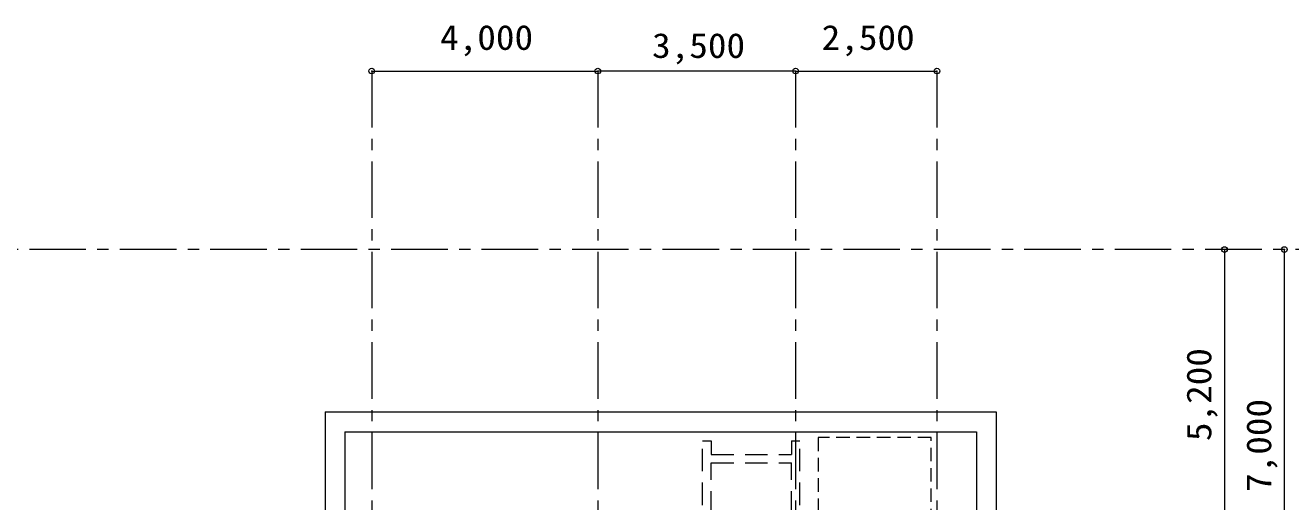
# Model space of a CAD drawing. Units: millimetres at full size, sheet at 1:200. Extents: x -55340 to 55340, y -38040 to 38040.
# Drawn here: x 16899 to 39284, y -9130 to -697 of the extents above; entities that cross this region are included whole.
import ezdxf
from ezdxf.enums import TextEntityAlignment as Align

# ---------------------------------------------------------------- set-up
doc = ezdxf.new("R2010")
doc.units = ezdxf.units.MM
doc.header["$LTSCALE"] = 200
doc.header["$PDMODE"] = 32
doc.header["$PDSIZE"] = 100
for name, pattern in [('CHAIN1', [8, 5, -1, 1, -1]), ('DASHED1', [1.8, 1.2, -0.6]), ('DASHED2', [3, 2, -1])]:
    doc.linetypes.add(name, pattern=pattern)
for name, color, linetype, lineweight in [('0-1_通り芯', 3, 'Continuous', 18), ('0-2_躯体', 3, 'Continuous', 18), ('0-4_仕上', 4, 'Continuous', 9), ('0-9_家具・設備', 4, 'Continuous', 9), ('0-A_寸法', 6, 'Continuous', 9)]:
    doc.layers.add(name, color=color, linetype=linetype, lineweight=lineweight)
doc.styles.add('ＭＳ ゴシック', font='')
doc.styles.get('ＭＳ ゴシック').set_extended_font_data('MS Gothic')

msp = doc.modelspace()

# ---------------------------------------------------------------- linework, layer by layer
at = {"layer": '0-1_通り芯', "color": 4, "linetype": 'CHAIN1', "lineweight": 9}
for p, q in [((23026.4, -1507), (23026.4, -27128.1)), ((27026.4, -1507), (27026.4, -10166.8)), ((30526.4, -1507), (30526.4, -27128.1)), ((33026.4, -1507), (33026.4, -27128.1)), ((40371.9, -4666.8), (12726.4, -4666.8))]:
    msp.add_line(p, q, dxfattribs=at)
at = {"layer": '0-2_躯体', "color": 4, "linetype": 'DASHED2', "lineweight": 9}
for p, q in [((28881.4, -8051.8), (29031.4, -8051.8)), ((28881.4, -9791.8), (28881.4, -8051.8)), ((30451.4, -8051.8), (30451.4, -8291.8)), ((30451.4, -8051.8), (30601.4, -8051.8)), ((30601.4, -9791.8), (30601.4, -8051.8)), ((29031.4, -8441.8), (30451.4, -8441.8)), ((30451.4, -9941.8), (30451.4, -8441.8))]:
    msp.add_line(p, q, dxfattribs=at)
for points in [[(29031.4, -8051.8), (29031.4, -8291.8), (30451.4, -8291.8)], [(27326.4, -9941.8), (29031.4, -9941.8), (29031.4, -8441.8)]]:
    msp.add_lwpolyline(points, dxfattribs=at)
at = {"layer": '0-4_仕上'}
for p, q in [((22201.4, -7541.8), (22201.4, -10841.8)), ((22201.4, -7541.8), (34076.5, -7541.8)), ((34076.5, -7541.8), (34076.5, -13866.8)), ((22551.4, -7891.8), (22551.4, -11191.8)), ((22551.4, -7891.8), (33726.4, -7891.8)), ((33726.4, -7891.8), (33726.4, -14216.8))]:
    msp.add_line(p, q, dxfattribs=at)
at = {"layer": '0-9_家具・設備', "linetype": 'DASHED1'}
msp.add_lwpolyline([(32925.7, -7993.9), (30925.7, -7993.9), (30925.7, -9493.9), (32925.7, -9493.9)], close=True, dxfattribs=at)
at = {"layer": '0-A_寸法', "color": 4}
for p, q in [((23026.4, -1507), (27026.4, -1507)), ((30526.4, -1507), (27026.4, -1507)), ((30526.4, -1507), (33026.4, -1507)), ((38112.2, -4666.8), (38112.2, -9866.8))]:
    msp.add_line(p, q, dxfattribs=at)
msp.add_lwpolyline([(39171.9, -13866.8), (39171.9, -11666.8), (39171.9, -4666.8)], dxfattribs=at)
at = {"layer": '0-A_寸法'}
for p in [(23026.4, -1507), (27026.4, -1507), (30526.4, -1507), (33026.4, -1507), (38112.2, -4666.8), (39171.9, -4666.8)]:
    msp.add_point(p, dxfattribs=at)

# ---------------------------------------------------------------- texts
at = {"layer": '0-A_寸法', "color": 2, "style": 'ＭＳ ゴシック', "width": 1.1}
for s, p in [('4,000', (24236.4, -1264.3)), ('3,500', (27986.4, -1407)), ('2,500', (30986.4, -1264.3))]:
    msp.add_text(s, height=439.9, dxfattribs=at).set_placement(p, align=Align.BOTTOM_LEFT)
for s, p in [('5,200', (38012.2, -8056.8)), ('7,000', (39071.9, -8956.8))]:
    msp.add_text(s, height=439.9, rotation=90, dxfattribs=at).set_placement(p, align=Align.BOTTOM_LEFT)

doc.saveas('drawing.dxf')
